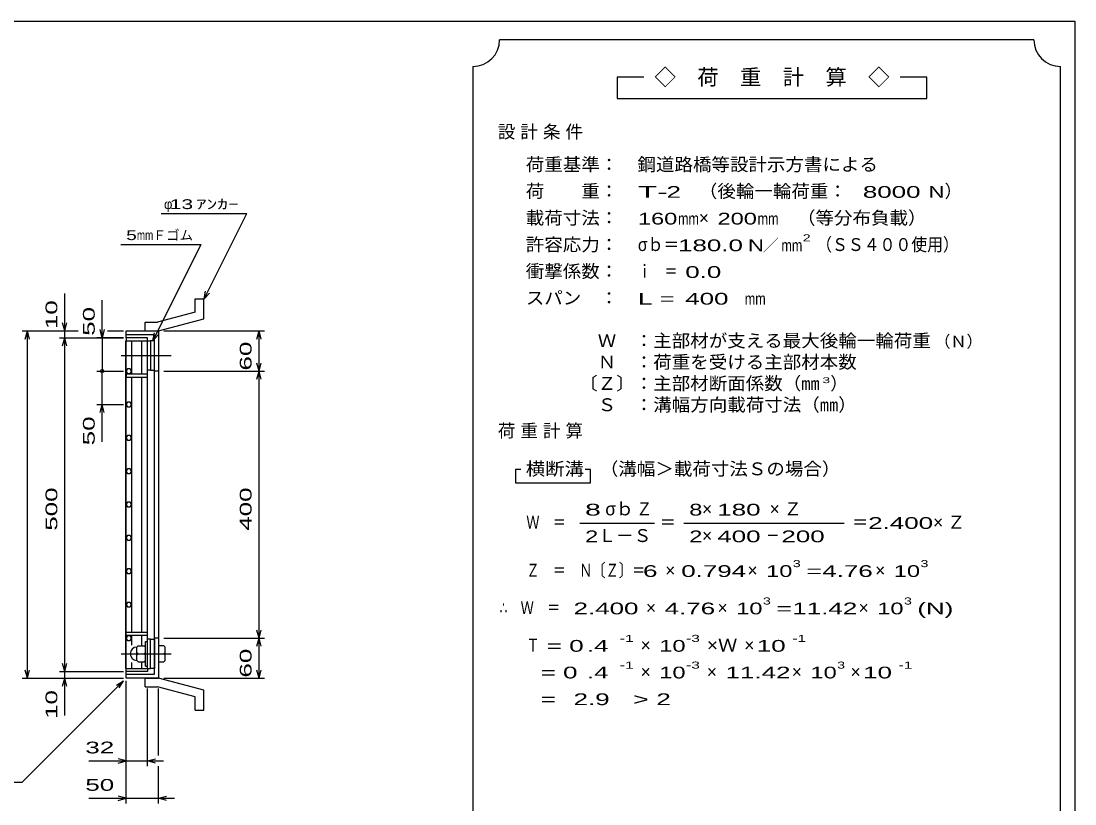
# Model space of a CAD drawing. Units: millimetres, scale not verified. Extents: x -1456 to 1385, y -1026 to 843.
# Drawn here: x -193 to 1385, y -330 to 843 of the extents above; entities that cross this region are included whole.
import ezdxf
from ezdxf.enums import TextEntityAlignment as Align

# ---------------------------------------------------------------- set-up
doc = ezdxf.new("R2010")
doc.units = ezdxf.units.MM
doc.header["$LTSCALE"] = 8
doc.linetypes.add('CHAIN', pattern=[18.5, 12, -1.5, 3.5, -1.5])
for name, color, linetype, lineweight in [('0_2', 150, 'Continuous', 25), ('16', 3, 'Continuous', 25), ('19', 6, 'Continuous', 25), ('22', 4, 'Continuous', 25), ('24', 2, 'Continuous', 25)]:
    doc.layers.add(name, color=color, linetype=linetype, lineweight=lineweight)
doc.styles.add('ベクトル', font='')
doc.styles.get('ベクトル').set_extended_font_data('ベクトル')

msp = doc.modelspace()

# ---------------------------------------------------------------- linework, layer by layer
at = {"layer": '0_2'}
for p, q in [((-1383.2, 842.8), (1384.8, 842.8)), ((1384.8, 842.8), (1384.8, -917.2))]:
    msp.add_line(p, q, dxfattribs=at)
at = {"layer": '16'}
for p, q in [((-36.7, -127), (-36.7, 364)), ((-36.7, 364), (-36, 364)), ((-4, 368.5), (-36, 368.5)), ((-36, 368.5), (-36, 364)), ((-36, 364), (-4, 364)), ((-36, -127), (-36, 364)), ((-36, 364), (-4, 364)), ((-27.5, 314), (-27.5, 364)), ((-12.5, 314), (-12.5, 364)), ((-4, 364), (-4, 368.5)), ((-4, -127), (-4, 364)), ((-4, 364), (0.5, 364)), ((0.5, 364), (0.5, 320)), ((6.5, 364), (0.5, 364)), ((6.5, 320), (6.5, 364)), ((-34.024, 321.95), (-36, 318.472)), ((-36, 318.472), (-33.976, 315.022)), ((-30.024, 321.978), (-34.024, 321.95)), ((-28, 318.5), (-30.024, 321.978)), ((-29.976, 315.05), (-28, 318.528)), ((0.5, 320), (-4, 320)), ((0.5, 320), (6.5, 320)), ((-36, 314), (-36, 309.5)), ((-4, 314), (-36, 314)), ((-36, 309.5), (-4, 309.5)), ((-33.976, 315.022), (-29.976, 315.05)), ((-27.5, -72.5), (-27.5, 309.5)), ((-12.5, -72.5), (-12.5, 309.5)), ((-4, 309.5), (-4, 314)), ((-34.024, 271.95), (-36, 268.472)), ((-36, 268.472), (-33.976, 265.022)), ((-30.024, 271.978), (-34.024, 271.95)), ((-28, 268.5), (-30.024, 271.978)), ((-29.976, 265.05), (-28, 268.528)), ((-33.976, 265.022), (-29.976, 265.05)), ((-34.024, 221.95), (-36, 218.472)), ((-30.024, 221.978), (-34.024, 221.95)), ((-28, 218.5), (-30.024, 221.978)), ((-36, 218.472), (-33.976, 215.022)), ((-33.976, 215.022), (-29.976, 215.05)), ((-29.976, 215.05), (-28, 218.528)), ((-34.024, 171.95), (-36, 168.472)), ((-36, 168.472), (-33.976, 165.022)), ((-30.024, 171.978), (-34.024, 171.95)), ((-33.976, 165.022), (-29.976, 165.05)), ((-28, 168.5), (-30.024, 171.978)), ((-29.976, 165.05), (-28, 168.528)), ((-34.024, 121.95), (-36, 118.472)), ((-36, 118.472), (-33.976, 115.022)), ((-30.024, 121.978), (-34.024, 121.95)), ((-33.976, 115.022), (-29.976, 115.05)), ((-28, 118.5), (-30.024, 121.978)), ((-29.976, 115.05), (-28, 118.528)), ((-34.024, 71.95), (-36, 68.472)), ((-36, 68.472), (-33.976, 65.022)), ((-30.024, 71.978), (-34.024, 71.95)), ((-33.976, 65.022), (-29.976, 65.05)), ((-28, 68.5), (-30.024, 71.978)), ((-29.976, 65.05), (-28, 68.528)), ((-34.024, 21.95), (-36, 18.472)), ((-36, 18.472), (-33.976, 15.022)), ((-30.024, 21.978), (-34.024, 21.95)), ((-28, 18.5), (-30.024, 21.978)), ((-29.976, 15.05), (-28, 18.528)), ((-33.976, 15.022), (-29.976, 15.05)), ((-34.024, -28.05), (-36, -31.528)), ((-36, -31.528), (-33.976, -34.978)), ((-30.024, -28.022), (-34.024, -28.05)), ((-28, -31.5), (-30.024, -28.022)), ((-29.976, -34.95), (-28, -31.472)), ((-33.976, -34.978), (-29.976, -34.95)), ((-36, -77), (-36, -72.5)), ((-36, -72.5), (-4, -72.5)), ((-36, -77), (-4, -77)), ((-34.024, -78.05), (-36, -81.528)), ((-30.024, -78.022), (-34.024, -78.05)), ((-28, -81.5), (-30.024, -78.022)), ((-27.5, -92), (-27.5, -77)), ((-12.5, -92), (-12.5, -77)), ((-4, -77), (-4, -72.5)), ((-36, -81.528), (-33.976, -84.978)), ((-33.976, -84.978), (-29.976, -84.95)), ((-29.976, -84.95), (-28, -81.472)), ((-18, -93), (-20, -95)), ((-18, -93), (-9, -93)), ((-7, -95), (-9, -93)), ((-7, -123.5), (-7, -86.5)), ((-7, -86.5), (-4, -86.5)), ((0.5, -83), (-4, -83)), ((-4, -123.5), (-4, -86.5)), ((0.5, -127), (0.5, -83)), ((0.5, -83), (6.5, -83)), ((6.5, -83), (6.5, -127)), ((-20, -115), (-20, -95)), ((-18, -105), (-20, -103)), ((-18, -105), (-20, -107)), ((-18, -105), (-9, -105)), ((-9, -105), (-7, -103)), ((-7, -107), (-9, -105)), ((-27.5, -127), (-27.5, -118)), ((-20, -115), (-18, -117)), ((-18, -117), (-9, -117)), ((-12.5, -127), (-12.5, -118)), ((-9, -117), (-7, -115)), ((-7, -123.5), (-4, -123.5)), ((-36.7, -127), (-36, -127)), ((-36, -127), (-4, -127)), ((-36, -131.5), (-36, -127)), ((-36, -127), (-4, -127)), ((-4, -131.5), (-36, -131.5)), ((-4, -127), (-4, -131.5)), ((-4, -127), (0.5, -127)), ((6.5, -127), (0.5, -127))]:
    msp.add_line(p, q, dxfattribs=at)
at = {"layer": '16', "linetype": 'CHAIN'}
for p, q in [((-43.6, 342), (31.4, 342)), ((-43.6, -105), (31.4, -105))]:
    msp.add_line(p, q, dxfattribs=at)
at = {"layer": '16'}
msp.add_arc((-20, -105), 10, 90, 270, dxfattribs=at)
at = {"layer": '19'}
for p, q in [((67.11, 426.62), (80.11, 426.62)), ((67.11, 406.6), (67.11, 426.62)), ((80.11, 396.62), (80.11, 426.62)), ((67.11, 406.6), (10.78, 391.51)), ((12.5, 378.5), (80.11, 396.62)), ((-7.51, 391.51), (10.78, 391.51)), ((-7.51, 378.51), (-7.51, 391.51)), ((-36, 368.5), (-36, 378.5)), ((-36, 378.5), (12.5, 378.5)), ((6.5, 372.5), (-36, 372.5)), ((-7.5, 378.5), (12.5, 378.5)), ((6.5, -135.5), (6.5, 372.5)), ((12.5, 378.5), (12.5, -141.5)), ((12.5, 318.5), (6.5, 318.5)), ((12.5, -81.5), (6.5, -81.5)), ((20.5, -93), (12.5, -93)), ((12.5, -93), (12.5, -117)), ((22.5, -95), (20.5, -93)), ((12.5, -105), (20.5, -105)), ((22.5, -103), (20.5, -105)), ((20.5, -105), (22.5, -107)), ((22.5, -115), (22.5, -95)), ((12.5, -117), (20.5, -117)), ((20.5, -117), (22.5, -115)), ((-36, -141.5), (-36, -131.5)), ((-36, -135.5), (6.5, -135.5)), ((12.5, -141.5), (-36, -141.5)), ((-7.51, -154.51), (-7.51, -141.51)), ((-7.5, -141.5), (12.5, -141.5)), ((80.11, -159.62), (12.5, -141.5)), ((-7.51, -154.51), (10.78, -154.51)), ((67.11, -169.6), (10.78, -154.51)), ((67.11, -189.62), (67.11, -169.6)), ((80.11, -189.62), (80.11, -159.62)), ((67.11, -189.62), (80.11, -189.62))]:
    msp.add_line(p, q, dxfattribs=at)
at = {"layer": '22'}
for p, q in [((16.5, 554.5), (144.5, 554.5)), ((80.5, 426.5), (144.5, 554.5)), ((-44, 508), (76, 508)), ((4, 364), (76, 508)), ((-128, 378.5), (-128, 434.5)), ((80.5, 426.5), (82.9, 438.18)), ((80.5, 426.5), (88.5, 435.3)), ((-72, 368.5), (-72, 424.5)), ((-128, 378.5), (-131.2, 390.5)), ((-128, 378.5), (-124.8, 390.5)), ((-72, 368.5), (-75.2, 380.5)), ((-68.8, 380.5), (-72, 368.5)), ((-192, 378.5), (-108, 378.5)), ((-187.2, 366.5), (-184, 378.5)), ((-180.8, 366.5), (-184, 378.5)), ((-184, -141.5), (-184, 378.5)), ((-136, 378.5), (-108, 378.5)), ((-136, 368.5), (-40, 368.5)), ((-131.2, 356.5), (-128, 368.5)), ((-128, 368.5), (-128, 378.5)), ((-124.8, 356.5), (-128, 368.5)), ((-128, -131.5), (-128, 368.5)), ((-40, 368.5), (-80, 368.5)), ((-72, 368.5), (-72, 318.5)), ((-64, 378.5), (-40, 378.5)), ((-64, 378.5), (-40, 378.5)), ((4, 364), (6.4, 375.68)), ((4, 364), (12, 372.8)), ((20.5, 378.5), (170.9, 378.5)), ((159.7, 366.5), (162.9, 378.5)), ((166.1, 366.5), (162.9, 378.5)), ((162.9, 318.5), (162.9, 378.5)), ((-80, 318.5), (-40, 318.5)), ((-72, 268.5), (-72, 318.5)), ((20.5, 318.5), (170.9, 318.5)), ((162.9, 318.5), (159.7, 330.5)), ((159.7, 306.5), (162.9, 318.5)), ((162.9, 318.5), (166.1, 330.5)), ((166.1, 306.5), (162.9, 318.5)), ((162.9, -81.5), (162.9, 318.5)), ((-80, 268.5), (-40, 268.5)), ((-75.2, 256.5), (-72, 268.5)), ((-68.8, 256.5), (-72, 268.5)), ((-72, 212.5), (-72, 268.5)), ((162.9, -81.5), (159.7, -69.5)), ((162.9, -81.5), (166.1, -69.5)), ((20.5, -81.5), (170.9, -81.5)), ((159.7, -93.5), (162.9, -81.5)), ((166.1, -93.5), (162.9, -81.5)), ((162.9, -141.5), (162.9, -81.5)), ((-128, -131.5), (-131.2, -119.5)), ((-128, -131.5), (-124.8, -119.5)), ((-192, -141.5), (-40, -141.5)), ((-184, -141.5), (-187.2, -129.5)), ((-184, -141.5), (-180.8, -129.5)), ((-136, -131.5), (-40, -131.5)), ((-136, -141.5), (-40, -141.5)), ((-131.2, -153.5), (-128, -141.5)), ((-128, -141.5), (-128, -131.5)), ((-124.8, -153.5), (-128, -141.5)), ((-128, -197.5), (-128, -141.5)), ((20.5, -141.5), (170.9, -141.5)), ((162.9, -141.5), (159.7, -129.5)), ((162.9, -141.5), (166.1, -129.5)), ((-192, -297.5), (-40, -145.5)), ((-50.4, -151.9), (-40, -145.5)), ((-46.4, -155.9), (-40, -145.5)), ((-36, -273.5), (-36, -145.5)), ((-36, -329.5), (-36, -145.5)), ((-4, -273.5), (-4, -156.904)), ((12.5, -257.5), (12.5, -156.904)), ((-92, -265.5), (-36, -265.5)), ((-36, -265.5), (-48, -262.3)), ((-48, -268.7), (-36, -265.5)), ((-36, -265.5), (-4, -265.5)), ((-4, -265.5), (8, -262.3)), ((8, -268.7), (-4, -265.5)), ((-4, -265.5), (20, -265.5)), ((12.5, -329.5), (12.5, -273.5)), ((-352, -297.5), (-192, -297.5)), ((-92, -321.5), (-36, -321.5)), ((-36, -321.5), (-48, -318.3)), ((-48, -324.7), (-36, -321.5)), ((-36, -321.5), (12.5, -321.5)), ((12.5, -321.5), (24.5, -318.3)), ((24.5, -324.7), (12.5, -321.5)), ((12.5, -321.5), (36.5, -321.5))]:
    msp.add_line(p, q, dxfattribs=at)
msp.add_circle((-72, 318.5), 2.4, dxfattribs=at)
at = {"layer": '24', "color": 4}
for p, q in [((1323.2, 814.8), (523.2, 814.8)), ((483.2, 774.8), (483.2, -465.2)), ((1363.2, -465.2), (1363.2, 774.8)), ((739.2, 758.8), (699.2, 758.8)), ((699.2, 758.8), (699.2, 726.8)), ((1163.2, 758.8), (1123.2, 758.8)), ((1163.2, 726.8), (1163.2, 758.8)), ((699.2, 726.8), (1163.2, 726.8)), ((555.2, 170.8), (547.2, 170.8)), ((547.2, 170.8), (547.2, 150.8)), ((659.2, 170.8), (651.2, 170.8)), ((659.2, 150.8), (659.2, 170.8)), ((547.2, 150.8), (659.2, 150.8)), ((643.2, 90.8), (755.2, 90.8)), ((799.2, 90.8), (1039.2, 90.8))]:
    msp.add_line(p, q, dxfattribs=at)
for centre, start, end in [((483.2, 814.8), 270, 0), ((1363.2, 814.8), 180, 270)]:
    msp.add_arc(centre, 40, start, end, dxfattribs=at)

# ---------------------------------------------------------------- texts
at = {"layer": '22', "color": 2, "style": 'ベクトル'}
for s, p in [('φ', (20.5, 568.5)), ('Ｆゴム', (4, 522))]:
    msp.add_text(s, height=14.66, dxfattribs=at).set_placement(p, align=Align.MIDDLE_LEFT)
for s, height, width, p in [(' 13 ', 14.66, 1.6, (20.5, 568.5)), ('ｱﾝｶｰ', 14.66, 1.6, (68.5, 568.5)), ('5', 14.66, 1.45, (-36, 522)), ('mm', 14.66, 0.75, (-20, 522)), (' 32 ', 17.6, 1.65, (-108, -245.5)), (' 50 ', 17.6, 1.65, (-108, -301.5))]:
    msp.add_text(s, height=height, dxfattribs=dict(at, width=width)).set_placement(p, align=Align.MIDDLE_LEFT)
at = {"layer": '22', "color": 2, "style": 'ベクトル', "width": 1.65}
for s, p in [(' 10 ', (-148, 370.5)), (' 50 ', (-92, 360.5)), (' 60 ', (142.9, 308.5)), (' 50 ', (-92, 196.5)), (' 500 ', (-148, 68.5)), (' 400 ', (142.9, 68.5)), (' 60 ', (142.9, -151.5)), (' 10 ', (-148, -213.5))]:
    msp.add_text(s, height=17.6, rotation=90, dxfattribs=at).set_placement(p, align=Align.MIDDLE_LEFT)
at = {"layer": '24', "style": 'ベクトル'}
for s, height, p in [('◇\u3000荷\u3000重\u3000計\u3000算\u3000◇', 23.46, (755.2, 758.8)), ('）', 19.35, (1189.6, 588)), ('×', 19.35, (821.6, 548)), ('／', 17.6, (917.2, 506.8)), ('（Ｎ）', 17.6, (1174.4, 362.8)), ('）', 19.35, (1018.4, 300)), ('σｂ', 19.35, (681.6, 112)), ('×', 19.35, (826.4, 112)), ('Ｌ－Ｓ', 19.35, (671.2, 72)), ('×', 19.35, (826.4, 72)), ('×', 19.35, (771.2, 20)), ('×', 19.35, (894.4, 20)), ('×', 19.35, (1085.6, 20)), ('×', 19.35, (742.4, -36)), ('×', 19.35, (849.6, -36)), ('×', 19.35, (1060.8, -36)), ('×', 19.35, (734.4, -92)), ('×', 19.35, (889.6, -92)), ('×', 19.35, (734.4, -132)), ('×', 19.35, (833.6, -132)), ('×', 19.35, (960.8, -132)), ('×', 19.35, (1048.8, -132))]:
    msp.add_text(s, height=height, dxfattribs=at).set_placement(p, align=Align.MIDDLE_LEFT)
for s, height, width, p in [('荷重基準：\u3000', 19.35, 1.05, (562.4, 628)), ('鋼道路橋等設計示方書による', 19.35, 1.05, (729.6, 628)), ('荷\u3000\u3000重：\u3000', 19.35, 1.05, (562.4, 588)), ('（後輪一輪荷重：', 19.35, 1.05, (821.6, 588)), ('T-', 17.6, 2, (730.4, 586.8)), (' 2 ', 17.6, 1.65, (762.4, 586.8)), ('  8000', 17.6, 1.65, (1045.6, 586.8)), ('N', 17.6, 1.4, (1165.6, 586.8)), ('載荷寸法：\u3000', 19.35, 1.05, (562.4, 548)), ('160', 17.6, 1.5, (730.4, 546.8)), ('200', 17.6, 1.5, (849.6, 546.8)), ('\u3000（等分布負載）', 19.35, 1.05, (940.8, 548)), ('mm', 17.6, 0.8, (790.4, 546.8)), ('mm', 17.6, 0.8, (909.6, 546.8)), ('2', 10.56, 1.5, (977.2, 518)), ('（ＳＳ４００使用）', 19.35, 0.9, (997.2, 508)), ('許容応力：\u3000', 19.35, 1.05, (562.4, 508)), ('σｂ＝', 19.35, 0.9, (730.4, 508)), ('180.0', 17.6, 1.65, (790.4, 506.8)), ('N', 17.6, 1.4, (895.2, 506.8)), ('mm', 17.6, 0.8, (945.2, 506.8)), ('衝撃係数：\u3000', 19.35, 1.05, (562.4, 468)), ('ｉ\u3000＝', 19.35, 0.75, (730.4, 468)), (' 0.0', 17.6, 1.65, (790.4, 466.8)), ('スパン\u3000：\u3000', 19.35, 1.05, (562.4, 428)), ('L =', 17.6, 1.65, (730.4, 426.8)), (' 400 ', 17.6, 1.65, (790.4, 426.8)), ('mm', 17.6, 0.8, (890.4, 426.8)), ('\u3000Ｗ\u3000：主部材が支える最大後輪一輪荷重', 19.35, 1.05, (642.4, 364)), ('\u3000Ｎ\u3000：荷重を受ける主部材本数', 19.35, 1.05, (642.4, 332)), ('〔Ｚ〕：主部材断面係数（㎜', 19.35, 1.05, (642.4, 300)), ('3', 8.798, 1.8, (1006.4, 304.8)), ('\u3000Ｓ\u3000：溝幅方向載荷寸法（㎜）', 19.35, 1.05, (642.4, 268)), ('横断溝', 19.35, 1.1, (562.4, 172)), ('\u3000（溝幅＞載荷寸法Ｓの場合）', 19.35, 1.05, (645.6, 172)), ('8', 17.6, 1.8, (651.2, 110.8)), ('Ｚ', 19.35, 0.9, (728, 112)), ('8', 17.6, 1.5, (807.2, 110.8)), (' 180 ', 17.6, 1.65, (838.4, 110.8)), ('Ｗ\u3000＝', 19.35, 0.75, (563.2, 92)), ('＝', 19.35, 0.9, (763.2, 92)), ('＝', 19.35, 0.9, (1051.2, 92)), ('2.400', 17.6, 1.65, (1075.2, 90.8)), ('2', 17.6, 1.5, (651.2, 70.8)), ('2', 17.6, 1.5, (807.2, 70.8)), (' 400 ', 17.6, 1.65, (838.4, 70.8)), (' 200 ', 17.6, 1.65, (934.4, 70.8)), ('－', 19.35, 0.75, (922.4, 72)), ('Ｚ\u3000＝\u3000Ｎ〔Ｚ〕＝', 19.35, 0.75, (563.2, 20)), ('3', 10.56, 1.5, (962.4, 30)), ('3', 10.56, 1.5, (1153.6, 30)), (' 6 ', 17.6, 1.65, (727.2, 18.8)), ('0.794', 17.6, 1.65, (795.2, 18.8)), ('10', 17.6, 1.5, (922.4, 18.8)), ('=', 17.6, 1.7, (982.4, 18.8)), ('4.76', 17.6, 1.65, (1006.4, 18.8)), ('10', 17.6, 1.5, (1113.6, 18.8)), ('∴\u3000Ｗ\u3000＝', 19.35, 0.75, (523.2, -36)), (' 2.400', 17.6, 1.65, (623.2, -37.2)), ('4.76', 17.6, 1.65, (770.4, -37.2)), ('10', 17.6, 1.5, (877.6, -37.2)), ('3', 10.56, 1.5, (917.6, -26)), ('11.42', 17.6, 1.65, (961.6, -37.2)), ('10', 17.6, 1.5, (1088.8, -37.2)), ('3', 10.56, 1.5, (1128.8, -26)), ('(N)', 17.6, 1.65, (1148.8, -37.2)), ('=', 17.6, 1.7, (937.6, -37.2)), ('-1', 10.56, 1.65, (703.2, -82)), ('-3', 10.56, 1.65, (802.4, -82)), ('-1', 10.56, 1.65, (961.6, -82)), ('Ｔ', 19.35, 0.75, (563.2, -92)), (' = 0', 17.6, 1.65, (583.2, -93.2)), (' .4 ', 17.6, 1.65, (643.2, -93.2)), ('10', 17.6, 1.5, (762.4, -93.2)), ('×Ｗ', 19.35, 1.1, (833.6, -92)), (' 10 ', 17.6, 1.65, (897.6, -93.2)), ('  = 0', 17.6, 1.65, (563.2, -133.2)), (' .4 ', 17.6, 1.65, (643.2, -133.2)), ('-1', 10.56, 1.65, (703.2, -122)), ('10', 17.6, 1.5, (762.4, -133.2)), ('-3', 10.56, 1.65, (802.4, -122)), ('11.42', 17.6, 1.65, (861.6, -133.2)), ('10', 17.6, 1.5, (988.8, -133.2)), ('3', 10.56, 1.5, (1028.8, -122)), (' 10 ', 17.6, 1.65, (1056.8, -133.2)), ('-1', 10.56, 1.65, (1120.8, -122)), ('  =', 17.6, 1.65, (563.2, -173.2)), (' 2.9', 17.6, 1.65, (623.2, -173.2)), ('>', 17.6, 1.7, (723.2, -173.2)), (' 2 ', 17.6, 1.65, (747.2, -173.2))]:
    msp.add_text(s, height=height, dxfattribs=dict(at, width=width)).set_placement(p, align=Align.MIDDLE_LEFT)
at = {"layer": '24', "char_height": 19.35, "attachment_point": 4, "style": 'ベクトル'}
for s, insert in [('\\T1.28;設計条件', (520.4, 676)), ('\\T1.28;荷重計算', (520.4, 228)), ('\\T1.42;×Ｚ', (927.6, 112)), ('\\T1.42;×Ｚ', (1172.4, 92))]:
    msp.add_mtext(s, dxfattribs=dict(at, insert=insert))

doc.saveas('drawing.dxf')
